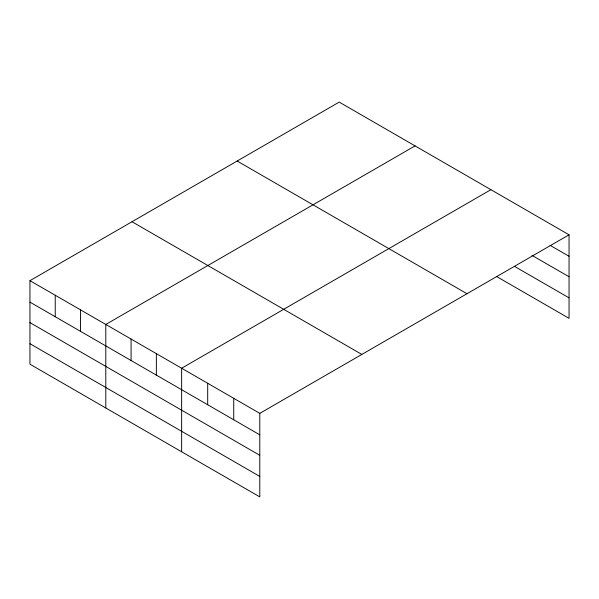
<?xml version="1.0" encoding="UTF-8"?>
<svg xmlns="http://www.w3.org/2000/svg" width="599" height="599" viewBox="0 0 599 599"><rect width="100%" height="100%" fill="white"/><g stroke="black" fill="none" stroke-linecap="round" stroke-linejoin="round"><path stroke-width="0.9" d="M29.95 280.661L259.786 413.355L259.786 496.893L29.95 364.199L29.95 280.661L339.214 102.107L569.05 234.801L569.05 318.339L496.429 276.416M415.062 145.894L105.798 324.448L105.798 407.986M490.903 189.688L181.639 368.235L181.639 451.773M259.786 413.355L569.05 234.801M550.107 245.343L569.05 256.282M531.949 255.339L569.05 276.76M514.586 266.413L569.05 297.86M237.159 161.026L466.995 293.727M132.005 221.735L361.841 354.428M29.95 302.136L259.786 434.829M29.95 322.614L259.786 455.307M29.95 343.714L259.786 476.415M233.737 398.313L233.737 419.794M207.688 383.278L207.688 404.752M156.361 353.642L156.361 375.116M131.076 339.041L131.076 360.523M80.513 309.855L80.513 331.329M55.235 295.255L55.235 316.729"/></g></svg>
